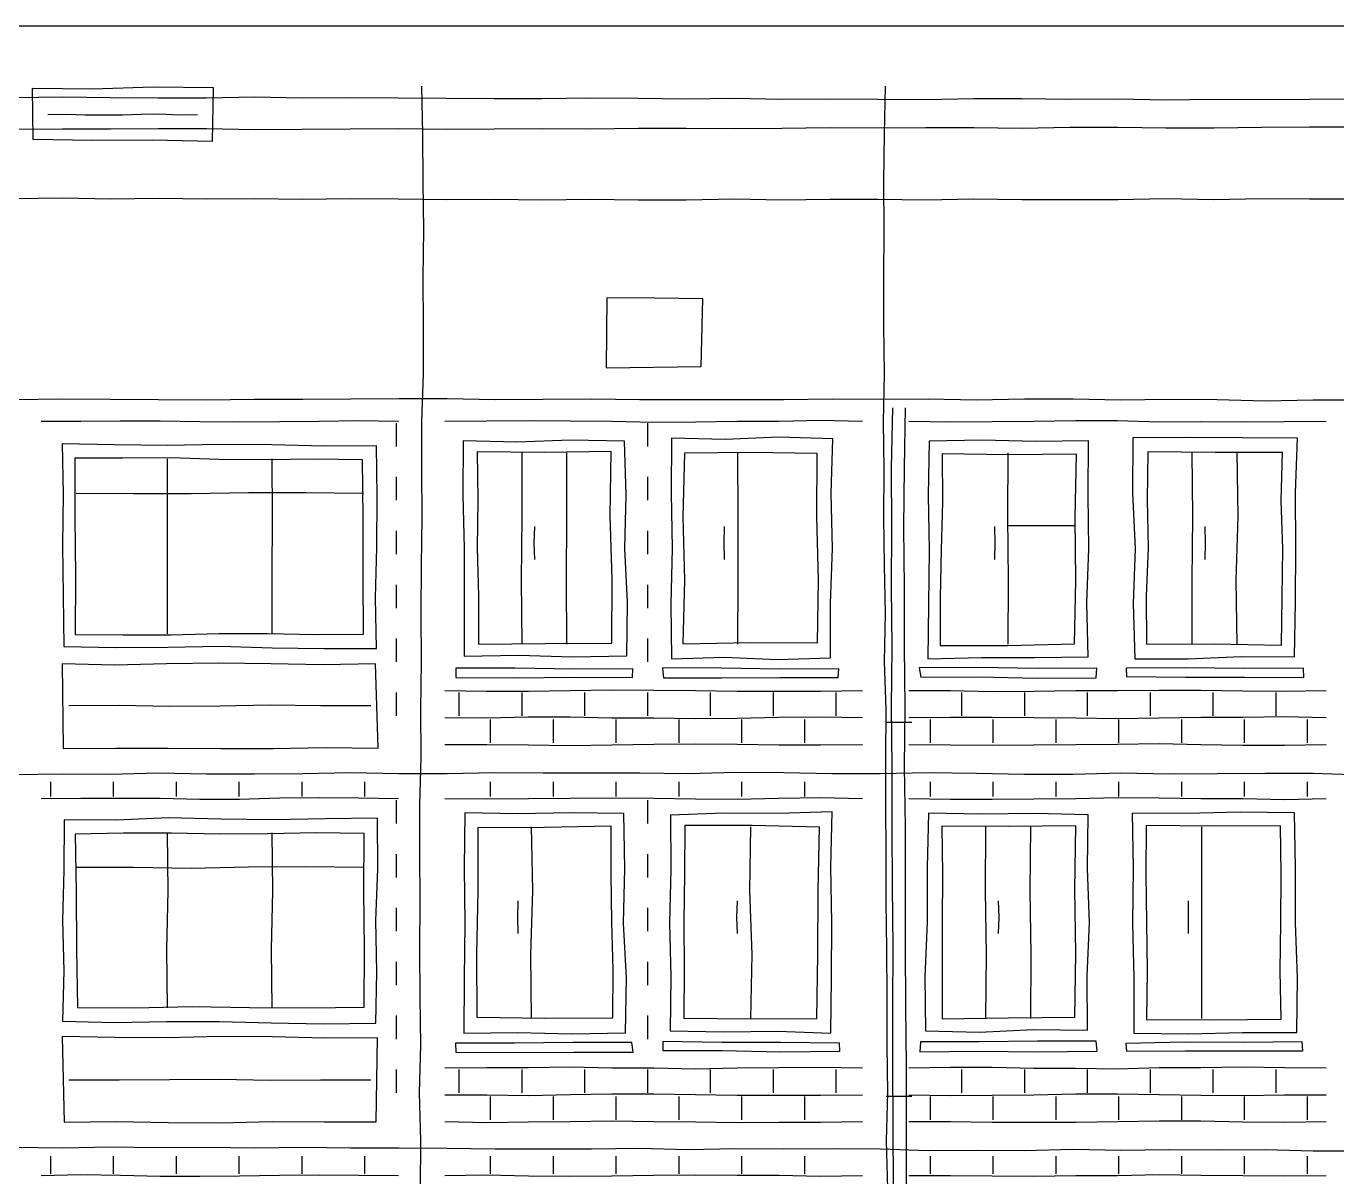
# Model space of a CAD drawing. Header units: millimetres. Extents: x 0 to 655, y 0 to 345.
# Drawn here: x 484.6 to 572.2, y 88.1 to 165 of the extents above; entities that cross this region are included whole.
import ezdxf

# ---------------------------------------------------------------- set-up
doc = ezdxf.new("R2010")
doc.units = ezdxf.units.MM
for name, color, linetype, true_color in [('01_KARKAS', 1, 'Continuous', 0xd62728), ('02_PROYOMY', 5, 'Continuous', 0x1f5fd6), ('03_BALKONY', 3, 'Continuous', 0x2ca02c), ('04_KLADKA', 32, 'Continuous', 0x8c5a2b), ('06_VODOSTOK', 4, 'Continuous', 0x0f9aa0), ('08_KRYSHA', 8, 'Continuous', 0x444444)]:
    doc.layers.add(name, color=color, linetype=linetype, true_color=true_color)

msp = doc.modelspace()

# ---------------------------------------------------------------- linework, layer by layer
at = {"layer": '01_KARKAS'}
for points in [[(575, 165), (571.8, 165), (568.6, 165), (565.4, 165), (562.2, 165), (559, 165), (555.8, 165), (552.6, 165), (549.4, 165), (546.2, 165), (543, 165), (539.8, 165), (536.6, 165), (533.4, 165), (530.2, 165), (527, 165), (523.8, 165), (520.6, 165), (517.4, 165), (514.2, 165), (511, 165), (507.8, 165), (504.6, 165), (501.4, 165), (498.2, 165), (495, 165), (491.8, 165), (488.6, 165), (485.4, 165), (482.2, 165)], [(510.917, 87.306), (510.938, 90.51), (510.856, 93.714), (510.934, 96.918), (510.899, 100.122), (510.875, 103.327), (510.894, 106.531), (510.881, 109.735), (510.873, 112.939), (510.955, 116.143), (510.929, 119.347), (510.987, 122.551), (510.955, 125.755), (510.972, 128.959), (511.03, 132.163), (510.994, 135.367), (511.013, 138.571), (511.11, 141.776), (511.122, 144.98), (511.096, 148.184), (511.136, 151.388), (511.092, 154.592), (511.081, 157.796), (511, 161)], [(542.144, 87.306), (542.064, 90.51), (542.158, 93.714), (542.099, 96.918), (542.107, 100.122), (542.084, 103.327), (542.029, 106.531), (542.045, 109.735), (542.01, 112.939), (542.015, 116.143), (542.043, 119.347), (541.939, 122.551), (541.997, 125.755), (541.918, 128.959), (541.883, 132.163), (541.896, 135.367), (541.868, 138.571), (541.934, 141.776), (541.89, 144.98), (541.885, 148.184), (541.91, 151.388), (541.891, 154.592), (541.927, 157.796), (542, 161)], [(483.742, 140.051), (486.959, 140.095), (490.175, 140.071), (493.392, 140.047), (496.608, 140.024), (499.825, 140.081), (503.041, 140.072), (506.258, 140.106), (509.474, 140.113), (512.691, 140.116), (515.907, 140.053), (519.124, 140.083), (522.34, 140.105), (525.557, 140.057), (528.773, 140.058), (531.99, 140.045), (535.206, 140.046), (538.423, 140.11), (541.639, 140.074), (544.856, 140.098), (548.072, 140.038), (551.289, 140.099), (554.505, 140.095), (557.722, 140.038), (560.938, 140.076), (564.155, 140.054), (567.371, 139.977), (570.588, 140.043), (573.804, 140.033)], [(483.742, 115), (486.959, 115.048), (490.175, 115.019), (493.392, 115.108), (496.608, 115.048), (499.825, 115.034), (503.041, 115.069), (506.258, 115.134), (509.474, 115.058), (512.691, 115.068), (515.907, 115.137), (519.124, 115.118), (522.34, 115.117), (525.557, 115.114), (528.773, 115.062), (531.99, 115.144), (535.206, 115.119), (538.423, 115.071), (541.639, 115.06), (544.856, 115.122), (548.072, 115.085), (551.289, 115.023), (554.505, 115.016), (557.722, 115.113), (560.938, 115.03), (564.155, 115.064), (567.371, 115.082), (570.588, 115.077), (573.804, 114.963)], [(483.742, 90.083), (486.959, 90.045), (490.175, 90.11), (493.392, 90.078), (496.608, 90.103), (499.825, 90.048), (503.041, 90.09), (506.258, 90.039), (509.474, 90.043), (512.691, 90.017), (515.907, 89.987), (519.124, 89.981), (522.34, 89.984), (525.557, 90.027), (528.773, 89.928), (531.99, 90.001), (535.206, 89.98), (538.423, 89.996), (541.639, 89.986), (544.856, 89.879), (548.072, 89.898), (551.289, 89.865), (554.505, 89.963), (557.722, 89.901), (560.938, 89.936), (564.155, 89.914), (567.371, 89.927), (570.588, 89.852), (573.804, 89.858)]]:
    msp.add_lwpolyline(points, dxfattribs=at)
at = {"layer": '02_PROYOMY'}
for points in [[(538.465, 137.437), (534.872, 137.529), (531.279, 137.379), (527.686, 137.466)], [(513.758, 137.283), (513.746, 133.687), (513.832, 130.091), (513.834, 126.494), (513.83, 122.897)], [(524.546, 137.274), (520.95, 137.34), (517.354, 137.211), (513.758, 137.283)], [(524.714, 122.923), (524.759, 126.512), (524.562, 130.097), (524.66, 133.687), (524.546, 137.274)], [(527.686, 137.466), (527.678, 133.78), (527.742, 130.093), (527.636, 126.407), (527.682, 122.721)], [(538.326, 122.782), (538.326, 126.446), (538.451, 130.109), (538.358, 133.774), (538.465, 137.437)], [(544.92, 137.272), (544.855, 133.638), (544.908, 130.002), (544.879, 126.367), (544.834, 122.733)], [(555.56, 137.298), (552.013, 137.238), (548.466, 137.337), (544.92, 137.272)], [(555.546, 122.87), (555.446, 126.477), (555.576, 130.084), (555.533, 133.691), (555.56, 137.298)], [(558.519, 137.486), (558.506, 133.796), (558.68, 130.109), (558.549, 126.419), (558.665, 122.731)], [(569.529, 137.472), (565.859, 137.488), (562.189, 137.514), (558.519, 137.486)], [(569.325, 122.862), (569.404, 126.514), (569.414, 130.167), (569.394, 133.82), (569.529, 137.472)], [(514.703, 136.564), (514.736, 133.351), (514.701, 130.137), (514.8, 126.924), (514.787, 123.711)], [(523.657, 136.57), (519.18, 136.506), (514.703, 136.564)], [(517.7, 123.7), (517.663, 127.967), (517.711, 132.233), (517.7, 136.5)], [(520.7, 123.7), (520.669, 127.967), (520.693, 132.233), (520.7, 136.5)], [(523.693, 123.775), (523.717, 128.04), (523.598, 132.304), (523.657, 136.57)], [(528.568, 136.466), (528.454, 132.221), (528.568, 127.974), (528.453, 123.729)], [(537.431, 136.441), (533, 136.506), (528.568, 136.466)], [(532.136, 123.7), (532.148, 127.967), (532.14, 132.233), (532.136, 136.5)], [(537.456, 123.785), (537.524, 128.004), (537.41, 132.223), (537.431, 136.441)], [(545.784, 136.422), (545.815, 133.218), (545.705, 130.016), (545.65, 126.814), (545.652, 123.611)], [(554.759, 136.405), (550.271, 136.356), (545.784, 136.422)], [(550.2, 123.7), (550.217, 127.967), (550.17, 132.233), (550.2, 136.5)], [(554.631, 123.727), (554.706, 127.952), (554.665, 132.179), (554.759, 136.405)], [(559.538, 136.562), (559.483, 133.348), (559.551, 130.132), (559.418, 126.919), (559.437, 123.704)], [(568.536, 136.523), (564.037, 136.516), (559.538, 136.562)], [(562.5, 123.7), (562.497, 127.967), (562.532, 132.233), (562.5, 136.5)], [(565.5, 123.7), (565.435, 127.967), (565.574, 132.233), (565.5, 136.5)], [(568.474, 123.648), (568.51, 126.867), (568.547, 130.086), (568.442, 133.305), (568.536, 136.523)], [(518.55, 129.37), (518.521, 130.465), (518.55, 131.56)], [(531.236, 129.37), (531.216, 130.465), (531.236, 131.56)], [(549.3, 129.37), (549.32, 130.465), (549.3, 131.56)], [(550.2, 131.636), (554.7, 131.636)], [(563.35, 129.37), (563.386, 130.465), (563.35, 131.56)], [(514.787, 123.711), (519.24, 123.752), (523.693, 123.775)], [(528.453, 123.729), (532.954, 123.809), (537.456, 123.785)], [(545.652, 123.611), (550.142, 123.621), (554.631, 123.727)], [(559.437, 123.704), (563.956, 123.727), (568.474, 123.648)], [(513.83, 122.897), (517.458, 122.979), (521.086, 122.867), (524.714, 122.923)], [(527.682, 122.721), (531.229, 122.84), (534.778, 122.679), (538.326, 122.782)], [(544.834, 122.733), (548.404, 122.806), (551.976, 122.816), (555.546, 122.87)], [(558.665, 122.731), (562.219, 122.718), (565.771, 122.876), (569.325, 122.862)], [(525.112, 122.058), (521.165, 122.041), (517.218, 122.112), (513.271, 122.112)], [(513.271, 122.112), (513.285, 121.487)], [(525.093, 121.479), (525.112, 122.058)], [(538.869, 122.05), (534.94, 122.04), (531.012, 122.111), (527.083, 122.119)], [(527.083, 122.119), (527.146, 121.449)], [(538.84, 121.47), (538.869, 122.05)], [(556.117, 122.093), (552.156, 122.078), (548.196, 122.148), (544.235, 122.125)], [(544.235, 122.125), (544.347, 121.509)], [(556.065, 121.465), (556.117, 122.093)], [(569.939, 122.095), (565.985, 122.069), (562.032, 122.116), (558.078, 122.105)], [(558.078, 122.105), (558.106, 121.534)], [(569.957, 121.469), (569.939, 122.095)], [(513.285, 121.487), (517.221, 121.452), (521.157, 121.511), (525.093, 121.479)], [(527.146, 121.449), (531.044, 121.452), (534.942, 121.478), (538.84, 121.47)], [(544.347, 121.509), (548.253, 121.53), (552.158, 121.444), (556.065, 121.465)], [(558.106, 121.534), (562.056, 121.501), (566.007, 121.5), (569.957, 121.469)], [(513.886, 112.431), (513.83, 108.749), (513.878, 105.067), (513.828, 101.385), (513.822, 97.703)], [(524.501, 112.381), (520.963, 112.44), (517.424, 112.375), (513.886, 112.431)], [(524.62, 97.741), (524.674, 101.402), (524.494, 105.06), (524.575, 108.721), (524.501, 112.381)], [(527.614, 112.271), (527.645, 108.672), (527.563, 105.072), (527.657, 101.473), (527.609, 97.874)], [(538.434, 112.508), (534.828, 112.382), (531.219, 112.402), (527.614, 112.271)], [(538.35, 97.717), (538.388, 101.414), (538.402, 105.112), (538.334, 108.811), (538.434, 112.508)], [(544.863, 112.416), (544.78, 108.776), (544.791, 105.136), (544.62, 101.498), (544.674, 97.857)], [(555.538, 112.304), (551.98, 112.38), (548.421, 112.356), (544.863, 112.416)], [(555.495, 97.91), (555.468, 101.509), (555.62, 105.107), (555.492, 108.705), (555.538, 112.304)], [(569.341, 112.434), (565.717, 112.472), (562.094, 112.38), (558.471, 112.416)], [(558.471, 112.416), (558.538, 108.741), (558.501, 105.065), (558.604, 101.389), (558.604, 97.713)], [(569.481, 97.749), (569.524, 101.421), (569.408, 105.091), (569.392, 108.763), (569.341, 112.434)], [(514.745, 111.434), (514.737, 107.215), (514.663, 102.996), (514.685, 98.776)], [(523.648, 111.547), (519.197, 111.447), (514.745, 111.434)], [(518.336, 98.7), (518.298, 102.967), (518.418, 107.233), (518.336, 111.5)], [(523.77, 98.738), (523.795, 101.941), (523.707, 105.142), (523.666, 108.345), (523.648, 111.547)], [(528.585, 111.591), (528.552, 108.372), (528.509, 105.154), (528.545, 101.934), (528.505, 98.716)], [(537.591, 111.485), (533.089, 111.582), (528.585, 111.591)], [(533, 98.7), (533.079, 102.967), (532.921, 107.233), (533, 111.5)], [(537.401, 98.687), (537.465, 102.953), (537.503, 107.219), (537.591, 111.485)], [(554.724, 111.571), (550.239, 111.524), (545.754, 111.55)], [(545.754, 111.55), (545.802, 108.332), (545.78, 105.114), (545.772, 101.895), (545.78, 98.677)], [(548.7, 98.7), (548.753, 102.967), (548.67, 107.233), (548.7, 111.5)], [(551.7, 98.7), (551.739, 102.967), (551.665, 107.233), (551.7, 111.5)], [(554.65, 98.78), (554.717, 103.043), (554.657, 107.308), (554.724, 111.571)], [(559.416, 111.589), (559.4, 108.35), (559.446, 105.111), (559.482, 101.872), (559.45, 98.633)], [(568.404, 111.559), (563.909, 111.541), (559.416, 111.589)], [(563.136, 98.7), (563.145, 102.967), (563.149, 107.233), (563.136, 111.5)], [(568.436, 98.653), (568.365, 101.88), (568.427, 105.106), (568.43, 108.333), (568.404, 111.559)], [(517.436, 104.37), (517.419, 105.465), (517.436, 106.56)], [(532.1, 104.37), (532.064, 105.465), (532.1, 106.56)], [(549.55, 104.37), (549.593, 105.465), (549.55, 106.56)], [(562.236, 104.37), (562.244, 105.465), (562.236, 106.56)], [(514.685, 98.776), (519.227, 98.723), (523.77, 98.738)], [(528.505, 98.716), (532.953, 98.661), (537.401, 98.687)], [(545.78, 98.677), (550.215, 98.744), (554.65, 98.78)], [(559.45, 98.633), (563.943, 98.591), (568.436, 98.653)], [(513.822, 97.703), (517.421, 97.759), (521.021, 97.668), (524.62, 97.741)], [(527.609, 97.874), (531.189, 97.789), (534.771, 97.845), (538.35, 97.717)], [(544.674, 97.857), (548.282, 97.772), (551.888, 97.945), (555.495, 97.91)], [(558.604, 97.713), (562.23, 97.658), (565.855, 97.751), (569.481, 97.749)], [(525.035, 97.082), (521.112, 97.082), (517.188, 97.033), (513.265, 97.038)], [(513.265, 97.038), (513.266, 96.433)], [(513.266, 96.433), (517.219, 96.417), (521.173, 96.448), (525.126, 96.443)], [(525.126, 96.443), (525.035, 97.082)], [(527.112, 97.16), (527.101, 96.543)], [(527.101, 96.543), (531.046, 96.555), (534.99, 96.47), (538.935, 96.501)], [(538.913, 97.043), (534.98, 97.085), (531.046, 97.097), (527.112, 97.16)], [(538.935, 96.501), (538.913, 97.043)], [(544.343, 97.126), (544.282, 96.452)], [(544.282, 96.452), (548.232, 96.513), (552.184, 96.454), (556.134, 96.516)], [(556.07, 97.169), (552.161, 97.167), (548.252, 97.139), (544.343, 97.126)], [(556.134, 96.516), (556.07, 97.169)], [(569.838, 97.136), (565.913, 97.08), (561.988, 97.102), (558.063, 97.031)], [(558.063, 97.031), (558.111, 96.506)], [(558.111, 96.506), (562.037, 96.528), (565.962, 96.539), (569.887, 96.534)], [(569.887, 96.534), (569.838, 97.136)]]:
    msp.add_lwpolyline(points, dxfattribs=at)
at = {"layer": '03_BALKONY'}
for points in [[(507.974, 136.967), (504.474, 136.933), (500.974, 137.022), (497.474, 137.048), (493.973, 136.977), (490.473, 137.022), (486.973, 137.086)], [(486.973, 137.086), (487.024, 133.704), (486.992, 130.321), (487.04, 126.939), (487.069, 123.557)], [(507.966, 123.412), (507.915, 126.801), (508.002, 130.19), (508.02, 133.578), (507.974, 136.967)], [(487.819, 136.13), (487.801, 132.202), (487.861, 128.273), (487.825, 124.344)], [(507.045, 136.022), (503.841, 136.066), (500.636, 136.023), (497.432, 136.048), (494.228, 136.155), (491.024, 136.137), (487.819, 136.13)], [(494, 124.4), (494.007, 128.3), (494.005, 132.2), (494, 136.1)], [(501, 124.4), (500.997, 128.3), (501.015, 132.2), (501, 136.1)], [(507.11, 124.376), (507.073, 128.258), (507.076, 132.14), (507.045, 136.022)], [(487.9, 133.8), (491.74, 133.775), (495.58, 133.776), (499.42, 133.842), (503.26, 133.834), (507.1, 133.8)], [(487.825, 124.344), (491.039, 124.337), (494.254, 124.329), (497.467, 124.41), (500.682, 124.412), (503.896, 124.342), (507.11, 124.376)], [(487.069, 123.557), (490.552, 123.479), (494.035, 123.494), (497.518, 123.572), (501.001, 123.468), (504.483, 123.406), (507.966, 123.412)], [(507.901, 122.388), (504.412, 122.326), (500.922, 122.381), (497.432, 122.43), (493.942, 122.382), (490.452, 122.309), (486.962, 122.382)], [(486.962, 122.382), (487.037, 116.728)], [(508.092, 116.754), (507.901, 122.388)], [(487.4, 119.6), (490.767, 119.62), (494.133, 119.569), (497.5, 119.589), (500.867, 119.642), (504.233, 119.598), (507.6, 119.6)], [(487.037, 116.728), (490.546, 116.745), (494.055, 116.76), (497.564, 116.732), (501.073, 116.729), (504.582, 116.807), (508.092, 116.754)], [(487.1, 111.959), (487.084, 108.599), (486.99, 105.24), (487.086, 101.879), (486.984, 98.519)], [(508.039, 112.087), (504.55, 112.032), (501.06, 111.975), (497.57, 112.018), (494.079, 112.092), (490.59, 111.948), (487.1, 111.959)], [(507.919, 98.381), (507.991, 101.807), (507.919, 105.235), (508.074, 108.66), (508.039, 112.087)], [(507.157, 111.064), (503.935, 111.108), (500.712, 111.023), (497.49, 111.013), (494.268, 111.079), (491.045, 111.075), (487.823, 111.017)], [(487.823, 111.017), (487.898, 107.155), (487.918, 103.291), (487.984, 99.428)], [(494, 99.4), (493.954, 103.3), (494.046, 107.2), (494, 111.1)], [(501, 99.4), (500.953, 103.3), (501.038, 107.2), (501, 111.1)], [(507.157, 99.437), (507.176, 103.313), (507.133, 107.188), (507.157, 111.064)], [(487.9, 108.8), (491.74, 108.806), (495.58, 108.745), (499.42, 108.835), (503.26, 108.859), (507.1, 108.8)], [(487.984, 99.428), (491.818, 99.398), (495.653, 99.496), (499.487, 99.431), (503.322, 99.412), (507.157, 99.437)], [(486.984, 98.519), (490.472, 98.417), (493.962, 98.493), (497.452, 98.491), (500.94, 98.401), (504.429, 98.327), (507.919, 98.381)], [(508.04, 97.409), (504.527, 97.373), (501.014, 97.463), (497.501, 97.482), (493.988, 97.399), (490.475, 97.413), (486.962, 97.482)], [(486.962, 97.482), (487.098, 91.764)], [(507.954, 91.782), (508.04, 97.409)], [(487.4, 94.6), (490.767, 94.581), (494.133, 94.625), (497.5, 94.637), (500.867, 94.576), (504.233, 94.595), (507.6, 94.6)], [(487.098, 91.764), (490.574, 91.805), (494.05, 91.741), (497.526, 91.721), (501.002, 91.803), (504.478, 91.791), (507.954, 91.782)]]:
    msp.add_lwpolyline(points, dxfattribs=at)
at = {"layer": '04_KLADKA'}
for points in [[(485.55, 138.6), (488.206, 138.609), (490.861, 138.635), (493.517, 138.622), (496.172, 138.584), (498.828, 138.552), (501.483, 138.578), (504.139, 138.616), (506.794, 138.648), (509.45, 138.6)], [(509.3, 136.92), (509.3, 138.48)], [(512.55, 138.6), (515.34, 138.628), (518.13, 138.662), (520.92, 138.627), (523.71, 138.6), (526.5, 138.539), (529.29, 138.559), (532.08, 138.599), (534.87, 138.618), (537.66, 138.664), (540.45, 138.6)], [(526.1, 136.92), (526.1, 138.48)], [(543.55, 138.6), (546.34, 138.564), (549.13, 138.59), (551.92, 138.609), (554.71, 138.657), (557.5, 138.642), (560.29, 138.572), (563.08, 138.576), (565.87, 138.557), (568.66, 138.576), (571.45, 138.6)], [(509.3, 133.32), (509.3, 134.88)], [(526.1, 133.32), (526.1, 134.88)], [(509.3, 129.72), (509.3, 131.28)], [(526.1, 129.72), (526.1, 131.28)], [(509.3, 126.12), (509.3, 127.68)], [(526.1, 126.12), (526.1, 127.68)], [(509.3, 122.52), (509.3, 124.08)], [(526.1, 122.52), (526.1, 124.08)], [(509.3, 118.92), (509.3, 120.48)], [(512.55, 120.6), (515.34, 120.567), (518.13, 120.565), (520.92, 120.602), (523.71, 120.656), (526.5, 120.63), (529.29, 120.608), (532.08, 120.571), (534.87, 120.572), (537.66, 120.563), (540.45, 120.6)], [(513.5, 118.92), (513.5, 120.48)], [(517.7, 118.92), (517.7, 120.48)], [(521.9, 118.92), (521.9, 120.48)], [(526.1, 118.92), (526.1, 120.48)], [(530.3, 118.92), (530.3, 120.48)], [(534.5, 118.92), (534.5, 120.48)], [(538.7, 118.92), (538.7, 120.48)], [(543.55, 120.6), (546.34, 120.601), (549.13, 120.55), (551.92, 120.566), (554.71, 120.604), (557.5, 120.608), (560.29, 120.637), (563.08, 120.638), (565.87, 120.584), (568.66, 120.571), (571.45, 120.6)], [(547.1, 118.92), (547.1, 120.48)], [(551.3, 118.92), (551.3, 120.48)], [(555.5, 118.92), (555.5, 120.48)], [(559.7, 118.92), (559.7, 120.48)], [(563.9, 118.92), (563.9, 120.48)], [(568.1, 118.92), (568.1, 120.48)], [(512.55, 118.8), (515.34, 118.789), (518.13, 118.85), (520.92, 118.856), (523.71, 118.791), (526.5, 118.781), (529.29, 118.748), (532.08, 118.756), (534.87, 118.817), (537.66, 118.86), (540.45, 118.8)], [(515.6, 117.12), (515.6, 118.68)], [(519.8, 117.12), (519.8, 118.68)], [(524, 117.12), (524, 118.68)], [(528.2, 117.12), (528.2, 118.68)], [(532.4, 117.12), (532.4, 118.68)], [(536.6, 117.12), (536.6, 118.68)], [(543.55, 118.8), (546.34, 118.817), (549.13, 118.832), (551.92, 118.808), (554.71, 118.782), (557.5, 118.748), (560.29, 118.786), (563.08, 118.82), (565.87, 118.834), (568.66, 118.866), (571.45, 118.8)], [(545, 117.12), (545, 118.68)], [(549.2, 117.12), (549.2, 118.68)], [(553.4, 117.12), (553.4, 118.68)], [(557.6, 117.12), (557.6, 118.68)], [(561.8, 117.12), (561.8, 118.68)], [(566, 117.12), (566, 118.68)], [(570.2, 117.12), (570.2, 118.68)], [(512.55, 117), (515.34, 116.991), (518.13, 116.981), (520.92, 116.943), (523.71, 116.981), (526.5, 117.017), (529.29, 117.047), (532.08, 117.014), (534.87, 116.97), (537.66, 116.978), (540.45, 117)], [(543.55, 117), (546.34, 116.972), (549.13, 116.959), (551.92, 116.978), (554.71, 117.001), (557.5, 117.028), (560.29, 117.059), (563.08, 117.005), (565.87, 116.966), (568.66, 116.951), (571.45, 117)], [(486.2, 113.52), (486.2, 114.5)], [(490.4, 113.52), (490.4, 114.5)], [(494.6, 113.52), (494.6, 114.5)], [(498.8, 113.52), (498.8, 114.5)], [(503, 113.52), (503, 114.5)], [(507.2, 113.52), (507.2, 114.5)], [(515.6, 113.52), (515.6, 114.5)], [(519.8, 113.52), (519.8, 114.5)], [(524, 113.52), (524, 114.5)], [(528.2, 113.52), (528.2, 114.5)], [(532.4, 113.52), (532.4, 114.5)], [(536.6, 113.52), (536.6, 114.5)], [(545, 113.52), (545, 114.5)], [(549.2, 113.52), (549.2, 114.5)], [(553.4, 113.52), (553.4, 114.5)], [(557.6, 113.52), (557.6, 114.5)], [(561.8, 113.52), (561.8, 114.5)], [(566, 113.52), (566, 114.5)], [(570.2, 113.52), (570.2, 114.5)], [(485.55, 113.4), (488.206, 113.42), (490.861, 113.423), (493.517, 113.411), (496.172, 113.339), (498.828, 113.338), (501.483, 113.426), (504.139, 113.463), (506.794, 113.439), (509.45, 113.4)], [(509.3, 111.72), (509.3, 113.28)], [(512.55, 113.4), (515.34, 113.362), (518.13, 113.397), (520.92, 113.421), (523.71, 113.438), (526.5, 113.405), (529.29, 113.364), (532.08, 113.339), (534.87, 113.408), (537.66, 113.454), (540.45, 113.4)], [(526.1, 111.72), (526.1, 113.28)], [(543.55, 113.4), (546.34, 113.349), (549.13, 113.35), (551.92, 113.363), (554.71, 113.4), (557.5, 113.463), (560.29, 113.436), (563.08, 113.397), (565.87, 113.382), (568.66, 113.336), (571.45, 113.4)], [(509.3, 108.12), (509.3, 109.68)], [(526.1, 108.12), (526.1, 109.68)], [(509.3, 104.52), (509.3, 106.08)], [(526.1, 104.52), (526.1, 106.08)], [(509.3, 100.92), (509.3, 102.48)], [(526.1, 100.92), (526.1, 102.48)], [(509.3, 97.32), (509.3, 98.88)], [(526.1, 97.32), (526.1, 98.88)], [(509.3, 93.72), (509.3, 95.28)], [(512.55, 95.4), (515.34, 95.422), (518.13, 95.427), (520.92, 95.46), (523.71, 95.398), (526.5, 95.385), (529.29, 95.333), (532.08, 95.4), (534.87, 95.424), (537.66, 95.432), (540.45, 95.4)], [(513.5, 93.72), (513.5, 95.28)], [(517.7, 93.72), (517.7, 95.28)], [(521.9, 93.72), (521.9, 95.28)], [(526.1, 93.72), (526.1, 95.28)], [(530.3, 93.72), (530.3, 95.28)], [(534.5, 93.72), (534.5, 95.28)], [(538.7, 93.72), (538.7, 95.28)], [(543.55, 95.4), (546.34, 95.447), (549.13, 95.429), (551.92, 95.378), (554.71, 95.375), (557.5, 95.338), (560.29, 95.409), (563.08, 95.422), (565.87, 95.459), (568.66, 95.412), (571.45, 95.4)], [(547.1, 93.72), (547.1, 95.28)], [(551.3, 93.72), (551.3, 95.28)], [(555.5, 93.72), (555.5, 95.28)], [(559.7, 93.72), (559.7, 95.28)], [(563.9, 93.72), (563.9, 95.28)], [(568.1, 93.72), (568.1, 95.28)], [(512.55, 93.6), (515.34, 93.582), (518.13, 93.548), (520.92, 93.602), (523.71, 93.646), (526.5, 93.661), (529.29, 93.622), (532.08, 93.562), (534.87, 93.56), (537.66, 93.557), (540.45, 93.6)], [(515.6, 91.92), (515.6, 93.48)], [(519.8, 91.92), (519.8, 93.48)], [(524, 91.92), (524, 93.48)], [(528.2, 91.92), (528.2, 93.48)], [(532.4, 91.92), (532.4, 93.48)], [(536.6, 91.92), (536.6, 93.48)], [(543.55, 93.6), (546.34, 93.551), (549.13, 93.57), (551.92, 93.592), (554.71, 93.663), (557.5, 93.658), (560.29, 93.608), (563.08, 93.558), (565.87, 93.538), (568.66, 93.59), (571.45, 93.6)], [(545, 91.92), (545, 93.48)], [(549.2, 91.92), (549.2, 93.48)], [(553.4, 91.92), (553.4, 93.48)], [(557.6, 91.92), (557.6, 93.48)], [(561.8, 91.92), (561.8, 93.48)], [(566, 91.92), (566, 93.48)], [(570.2, 91.92), (570.2, 93.48)], [(512.55, 91.8), (515.34, 91.734), (518.13, 91.793), (520.92, 91.813), (523.71, 91.859), (526.5, 91.811), (529.29, 91.782), (532.08, 91.741), (534.87, 91.756), (537.66, 91.77), (540.45, 91.8)], [(543.55, 91.8), (546.34, 91.809), (549.13, 91.758), (551.92, 91.763), (554.71, 91.753), (557.5, 91.81), (560.29, 91.863), (563.08, 91.85), (565.87, 91.781), (568.66, 91.773), (571.45, 91.8)], [(486.2, 88.32), (486.2, 89.5)], [(490.4, 88.32), (490.4, 89.5)], [(494.6, 88.32), (494.6, 89.5)], [(498.8, 88.32), (498.8, 89.5)], [(503, 88.32), (503, 89.5)], [(507.2, 88.32), (507.2, 89.5)], [(515.6, 88.32), (515.6, 89.5)], [(519.8, 88.32), (519.8, 89.5)], [(524, 88.32), (524, 89.5)], [(528.2, 88.32), (528.2, 89.5)], [(532.4, 88.32), (532.4, 89.5)], [(536.6, 88.32), (536.6, 89.5)], [(545, 88.32), (545, 89.5)], [(549.2, 88.32), (549.2, 89.5)], [(553.4, 88.32), (553.4, 89.5)], [(557.6, 88.32), (557.6, 89.5)], [(561.8, 88.32), (561.8, 89.5)], [(566, 88.32), (566, 89.5)], [(570.2, 88.32), (570.2, 89.5)], [(485.55, 88.2), (488.206, 88.263), (490.861, 88.216), (493.517, 88.161), (496.172, 88.155), (498.828, 88.175), (501.483, 88.213), (504.139, 88.234), (506.794, 88.218), (509.45, 88.2)], [(512.55, 88.2), (515.34, 88.234), (518.13, 88.182), (520.92, 88.15), (523.71, 88.183), (526.5, 88.224), (529.29, 88.242), (532.08, 88.22), (534.87, 88.218), (537.66, 88.147), (540.45, 88.2)], [(543.55, 88.2), (546.34, 88.193), (549.13, 88.175), (551.92, 88.162), (554.71, 88.202), (557.5, 88.202), (560.29, 88.268), (563.08, 88.224), (565.87, 88.201), (568.66, 88.174), (571.45, 88.2)]]:
    msp.add_lwpolyline(points, dxfattribs=at)
at = {"layer": '06_VODOSTOK'}
for points in [[(542.533, 87.5), (542.514, 91.5), (542.487, 95.5), (542.484, 99.5), (542.501, 103.5), (542.467, 107.5), (542.438, 111.5), (542.431, 115.5), (542.391, 119.5), (542.434, 123.5), (542.395, 127.5), (542.412, 131.5), (542.399, 135.5), (542.475, 139.5)], [(543.408, 87.5), (543.399, 91.5), (543.406, 95.5), (543.362, 99.5), (543.336, 103.5), (543.321, 107.5), (543.331, 111.5), (543.259, 115.5), (543.311, 119.5), (543.266, 123.5), (543.261, 127.5), (543.226, 131.5), (543.272, 135.5), (543.325, 139.5)], [(542.05, 118.5), (543.75, 118.5)], [(542.05, 93.5), (543.75, 93.5)]]:
    msp.add_lwpolyline(points, dxfattribs=at)
at = {"layer": '08_KRYSHA'}
for points in [[(497.085, 160.873), (493.044, 160.922), (489.004, 160.786), (484.963, 160.834)], [(484.963, 160.834), (484.995, 157.451)], [(497.018, 157.32), (497.085, 160.873)], [(483.778, 160.234), (486.985, 160.274), (490.191, 160.229), (493.397, 160.22), (496.603, 160.216), (499.809, 160.277), (503.015, 160.216), (506.222, 160.232), (509.428, 160.213), (512.634, 160.189), (515.84, 160.167), (519.046, 160.167), (522.253, 160.223), (525.459, 160.202), (528.665, 160.152), (531.871, 160.196), (535.077, 160.129), (538.284, 160.137), (541.49, 160.118), (544.696, 160.108), (547.902, 160.163), (551.108, 160.169), (554.314, 160.122), (557.521, 160.154), (560.727, 160.084), (563.933, 160.131), (567.139, 160.105), (570.345, 160.118), (573.552, 160.147)], [(486, 159.1), (487.25, 159.113), (488.5, 159.089), (489.75, 159.075), (491, 159.082), (492.25, 159.133), (493.5, 159.139), (494.75, 159.084), (496, 159.1)], [(483.778, 158.126), (486.985, 158.144), (490.191, 158.14), (493.397, 158.155), (496.603, 158.161), (499.809, 158.096), (503.015, 158.115), (506.222, 158.14), (509.428, 158.168), (512.634, 158.122), (515.84, 158.144), (519.046, 158.165), (522.253, 158.14), (525.459, 158.183), (528.665, 158.19), (531.871, 158.175), (535.077, 158.179), (538.284, 158.222), (541.49, 158.213), (544.696, 158.234), (547.902, 158.235), (551.108, 158.187), (554.314, 158.261), (557.521, 158.246), (560.727, 158.213), (563.933, 158.22), (567.139, 158.263), (570.345, 158.271), (573.552, 158.285)], [(484.995, 157.451), (489.002, 157.386), (493.011, 157.418), (497.018, 157.32)], [(483.778, 153.48), (486.985, 153.521), (490.191, 153.457), (493.397, 153.506), (496.603, 153.458), (499.809, 153.497), (503.015, 153.449), (506.222, 153.481), (509.428, 153.456), (512.634, 153.417), (515.84, 153.442), (519.046, 153.399), (522.253, 153.436), (525.459, 153.4), (528.665, 153.405), (531.871, 153.463), (535.077, 153.392), (538.284, 153.449), (541.49, 153.451), (544.696, 153.399), (547.902, 153.466), (551.108, 153.416), (554.314, 153.421), (557.521, 153.431), (560.727, 153.483), (563.933, 153.425), (567.139, 153.485), (570.345, 153.472), (573.552, 153.474)], [(523.375, 146.839), (523.334, 142.165)], [(529.78, 146.783), (526.578, 146.825), (523.375, 146.839)], [(529.664, 142.259), (529.78, 146.783)], [(523.334, 142.165), (529.664, 142.259)]]:
    msp.add_lwpolyline(points, dxfattribs=at)

doc.saveas('drawing.dxf')
